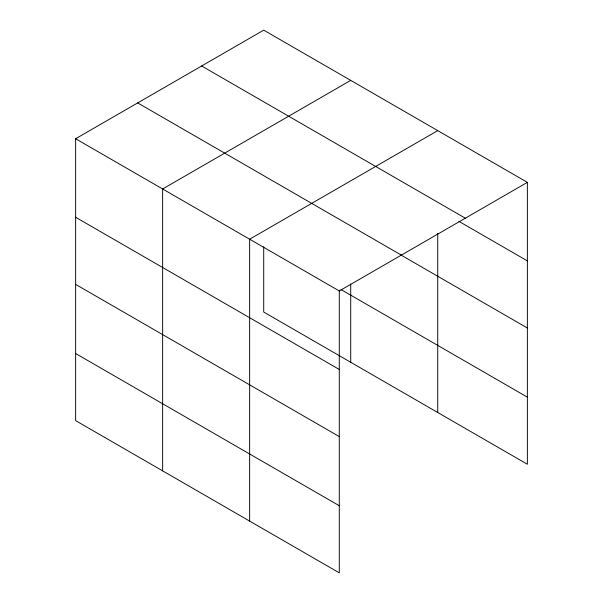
<?xml version="1.0" encoding="UTF-8"?>
<svg xmlns="http://www.w3.org/2000/svg" width="603" height="603" viewBox="0 0 603 603"><rect width="100%" height="100%" fill="white"/><g stroke="black" fill="none" stroke-linecap="round" stroke-linejoin="round"><path stroke-width="0.9" d="M437.725 233.369L437.725 412.505M75.631 138.743L339.285 290.963L339.285 572.85L75.631 420.63L75.631 138.743L263.715 30.15L527.369 182.37L527.369 464.257L263.715 312.037L263.715 246.793M350.72 80.38L162.637 188.973L162.637 470.86M437.725 130.617L249.642 239.203L249.642 521.098M339.285 290.963L527.369 182.37M201.651 65.983L465.305 218.203M458.913 221.369L527.369 260.888M137.695 102.909L401.349 255.122M400.324 254.654L527.369 328.002M340.966 289.53L527.369 397.151M75.631 217.261L339.285 369.481M75.631 284.375L339.285 436.595M75.631 353.516L339.285 505.736M350.72 283.945L350.72 362.275"/></g></svg>
